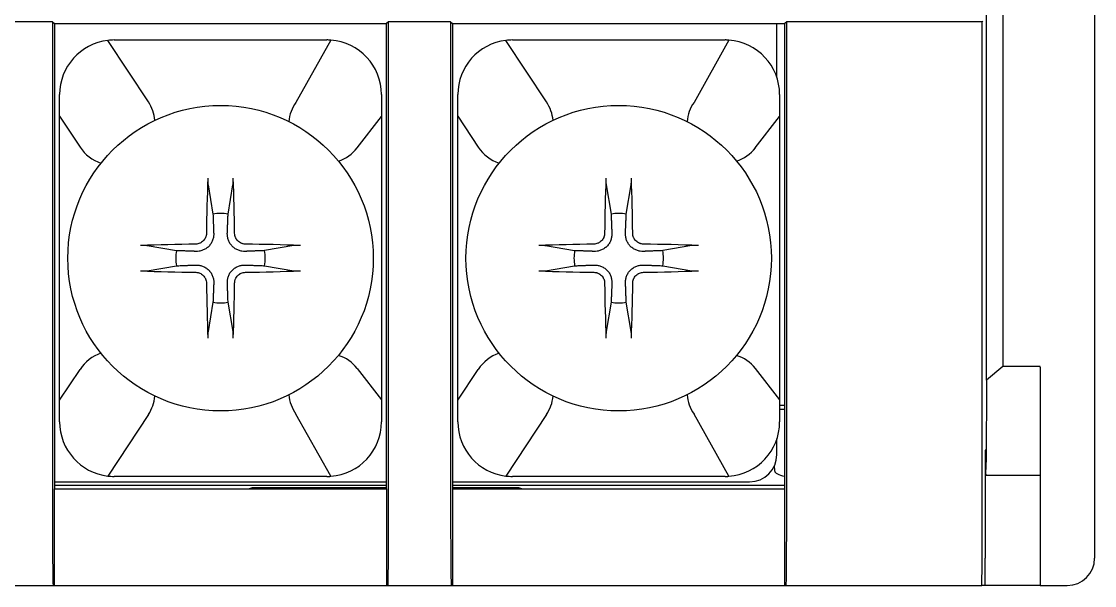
# Model space of a CAD drawing. Header units: millimetres. Extents: x 1618 to 2314, y 422 to 652.
# Drawn here: x 2071.28 to 2090.95, y 539.04 to 549.38 of the extents above; entities that cross this region are included whole.
import ezdxf

# ---------------------------------------------------------------- set-up
doc = ezdxf.new("R2010")
doc.units = ezdxf.units.MM

msp = doc.modelspace()

# ---------------------------------------------------------------- linework, layer by layer
for p, q in [((2090.952, 577.036), (2090.952, 543.036)), ((2088.969, 542.802), (2088.969, 571.111)), ((2089.269, 571.111), (2089.269, 543.053)), ((2071.844, 549.368), (2070.709, 549.368)), ((2071.844, 549.368), (2071.844, 541.036)), ((2071.844, 549.368), (2071.881, 549.336)), ((2071.881, 549.336), (2071.881, 540.809)), ((2071.881, 549.336), (2077.972, 549.336)), ((2078.009, 549.368), (2077.972, 549.336)), ((2077.972, 540.809), (2077.972, 549.336)), ((2078.009, 541.036), (2078.009, 549.368)), ((2079.144, 549.368), (2078.009, 549.368)), ((2079.144, 549.368), (2079.144, 541.036)), ((2079.144, 549.368), (2079.181, 549.336)), ((2079.181, 549.336), (2079.181, 540.809)), ((2079.181, 549.336), (2085.272, 549.336)), ((2085.127, 548.348), (2085.127, 549.336)), ((2085.309, 549.368), (2085.272, 549.336)), ((2085.272, 540.809), (2085.272, 549.336)), ((2085.309, 541.036), (2085.309, 549.368)), ((2088.892, 549.368), (2085.309, 549.368)), ((2088.892, 549.368), (2088.902, 549.383)), ((2088.892, 541.036), (2088.892, 549.368)), ((2073.603, 547.9), (2072.858, 549.029)), ((2072.977, 549.036), (2076.877, 549.036)), ((2076.947, 549.034), (2076.308, 547.892)), ((2080.903, 547.9), (2080.158, 549.029)), ((2080.277, 549.036), (2084.177, 549.036)), ((2084.247, 549.034), (2083.608, 547.892)), ((2071.977, 547.642), (2071.977, 548.036)), ((2077.877, 548.036), (2077.877, 547.634)), ((2079.277, 547.642), (2079.277, 548.036)), ((2085.177, 548.036), (2085.177, 547.634)), ((2071.977, 547.642), (2072.352, 547.073)), ((2071.977, 542.431), (2071.977, 547.642)), ((2077.432, 547.058), (2077.877, 547.634)), ((2077.877, 547.634), (2077.877, 542.438)), ((2079.277, 547.642), (2079.652, 547.073)), ((2079.277, 542.431), (2079.277, 547.642)), ((2084.732, 547.058), (2085.177, 547.634)), ((2085.177, 547.634), (2085.177, 542.438)), ((2074.697, 546.379), (2074.788, 545.844)), ((2075.065, 545.844), (2075.155, 546.379)), ((2081.997, 546.379), (2082.088, 545.844)), ((2082.365, 545.844), (2082.455, 546.379)), ((2074.118, 545.174), (2073.584, 545.265)), ((2076.269, 545.266), (2075.735, 545.175)), ((2081.418, 545.174), (2080.884, 545.265)), ((2083.569, 545.266), (2083.035, 545.175)), ((2073.584, 544.806), (2074.118, 544.897)), ((2075.735, 544.898), (2076.269, 544.807)), ((2080.884, 544.806), (2081.418, 544.897)), ((2083.035, 544.898), (2083.569, 544.807)), ((2074.788, 544.228), (2074.698, 543.693)), ((2075.156, 543.693), (2075.065, 544.228)), ((2082.088, 544.228), (2081.998, 543.693)), ((2082.456, 543.693), (2082.365, 544.228)), ((2089.269, 543.053), (2088.969, 542.802)), ((2089.952, 543.053), (2089.269, 543.053)), ((2089.952, 543.036), (2089.952, 543.053)), ((2089.952, 543.036), (2089.952, 539.036)), ((2090.952, 543.036), (2090.952, 539.536)), ((2071.977, 542.431), (2072.352, 542.999)), ((2077.432, 543.014), (2077.877, 542.438)), ((2079.277, 542.431), (2079.652, 542.999)), ((2084.732, 543.014), (2085.177, 542.438)), ((2088.969, 542.802), (2088.962, 541.295)), ((2071.977, 542.036), (2071.977, 542.431)), ((2077.877, 542.438), (2077.877, 542.036)), ((2079.277, 542.036), (2079.277, 542.431)), ((2085.271, 542.336), (2085.176, 542.336)), ((2085.177, 542.438), (2085.177, 542.036)), ((2073.603, 542.172), (2072.858, 541.043)), ((2076.947, 541.038), (2076.308, 542.18)), ((2080.903, 542.172), (2080.158, 541.043)), ((2084.247, 541.038), (2083.608, 542.18)), ((2085.127, 541.436), (2085.127, 541.724)), ((2088.949, 541.515), (2088.949, 539.536)), ((2088.953, 541.515), (2088.949, 541.515)), ((2085.087, 541.135), (2085.084, 541.234)), ((2071.881, 540.936), (2077.972, 540.936)), ((2077.971, 540.872), (2071.881, 540.872)), ((2076.877, 541.036), (2072.977, 541.036)), ((2079.181, 540.936), (2084.627, 540.936)), ((2085.271, 540.872), (2079.181, 540.872)), ((2084.177, 541.036), (2080.277, 541.036)), ((2088.96, 541.061), (2088.956, 541.061)), ((2088.96, 541.061), (2089.952, 541.061)), ((2071.884, 540.806), (2071.881, 540.809)), ((2071.884, 540.806), (2077.969, 540.806)), ((2071.884, 539.036), (2071.884, 540.806)), ((2075.505, 540.824), (2075.453, 540.806)), ((2075.505, 540.824), (2075.505, 540.806)), ((2077.972, 540.824), (2075.505, 540.824)), ((2077.969, 540.806), (2077.972, 540.809)), ((2077.969, 540.806), (2077.969, 539.036)), ((2080.398, 540.824), (2079.181, 540.824)), ((2079.184, 540.806), (2079.181, 540.809)), ((2079.184, 540.806), (2085.269, 540.806)), ((2079.184, 539.036), (2079.184, 540.806)), ((2080.398, 540.806), (2080.398, 540.824)), ((2080.45, 540.806), (2080.398, 540.824)), ((2085.269, 540.806), (2085.272, 540.809)), ((2085.269, 540.806), (2085.269, 539.036)), ((2070.697, 539.036), (2071.856, 539.036)), ((2071.856, 539.036), (2071.884, 539.036)), ((2071.884, 539.036), (2077.969, 539.036)), ((2077.969, 539.036), (2077.997, 539.036)), ((2077.997, 539.036), (2079.156, 539.036)), ((2079.156, 539.036), (2079.184, 539.036)), ((2079.184, 539.036), (2085.269, 539.036)), ((2085.269, 539.036), (2085.297, 539.036)), ((2085.297, 539.036), (2088.885, 539.036)), ((2088.947, 539.036), (2088.885, 539.036)), ((2089.952, 539.036), (2088.947, 539.036)), ((2089.952, 539.036), (2090.452, 539.036))]:
    msp.add_line(p, q)
for centre in [(2074.927, 545.036), (2082.227, 545.036)]:
    msp.add_circle(centre, 2.8)
for centre, radius, start, end in [((2072.977, 548.036), 1, 96.8173, 180), ((2072.977, 548.036), 1, 90, 96.8173), ((2076.877, 548.036), 1, 85.9679, 90), ((2076.877, 548.036), 1, 0, 85.9679), ((2080.277, 548.036), 1, 96.8173, 180), ((2080.277, 548.036), 1, 90, 96.8173), ((2084.177, 548.036), 1, 85.9679, 90), ((2084.177, 548.036), 1, 0, 85.9679), ((2072.978, 547.487), 0.75, 5.9361, 33.4424), ((2076.878, 547.485), 0.7, 144.4374, 175.5132), ((2080.278, 547.487), 0.75, 5.9361, 33.4424), ((2084.178, 547.485), 0.7, 144.4374, 175.5132), ((2072.978, 547.487), 0.75, 213.4424, 251.0511), ((2076.878, 547.485), 0.7, 287.409, 322.3631), ((2080.278, 547.487), 0.75, 213.4424, 251.0511), ((2084.178, 547.485), 0.7, 287.409, 322.3631), ((2074.927, 545.036), 0.82, 80.3013, 99.7447), ((2082.227, 545.036), 0.82, 80.3013, 99.7447), ((2074.927, 545.036), 0.82, 170.3013, 189.7447), ((2074.927, 545.036), 0.82, 350.3013, 9.7447), ((2082.227, 545.036), 0.82, 170.3013, 189.7447), ((2082.227, 545.036), 0.82, 350.3013, 9.7447), ((2074.927, 545.036), 0.82, 260.3013, 279.7447), ((2082.227, 545.036), 0.82, 260.3013, 279.7447), ((2072.978, 542.585), 0.75, 108.9489, 146.5576), ((2076.878, 542.587), 0.7, 37.6369, 72.591), ((2080.278, 542.585), 0.75, 108.9489, 146.5576), ((2084.178, 542.587), 0.7, 37.6369, 72.591), ((2072.978, 542.585), 0.75, 326.5576, 354.0639), ((2076.878, 542.587), 0.7, 184.4868, 215.5626), ((2080.278, 542.585), 0.75, 326.5576, 354.0639), ((2084.178, 542.587), 0.7, 184.4868, 215.5626), ((2072.977, 542.036), 1, 180, 263.1827), ((2076.877, 542.036), 1, 274.0321, 0), ((2080.277, 542.036), 1, 180, 263.1827), ((2084.177, 542.036), 1, 274.0321, 0), ((2084.627, 541.436), 0.5, 270, 0), ((2072.977, 542.036), 1, 263.1827, 270), ((2076.877, 542.036), 1, 270, 274.0321), ((2080.277, 542.036), 1, 263.1827, 270), ((2084.177, 542.036), 1, 270, 274.0321), ((2090.452, 539.536), 0.5, 270, 0)]:
    msp.add_arc(centre, radius, start, end)
for centre, major_axis, ratio, start_param, end_param in [((2075.098, 545.035), (0.037, 4.997), 0.087156, 1.273815, 1.479878), ((2074.755, 545.035), (0.041, -4.997), 0.087156, 1.661715, 1.867777), ((2082.398, 545.035), (0.037, 4.997), 0.087156, 1.273815, 1.479878), ((2082.055, 545.035), (0.041, -4.997), 0.087156, 1.661715, 1.867777), ((2074.928, 544.864), (4.997, 0.041), 0.087156, 1.661715, 1.867777), ((2074.925, 544.864), (4.997, -0.037), 0.087156, 1.273815, 1.479878), ((2082.228, 544.864), (4.997, 0.041), 0.087156, 1.661715, 1.867777), ((2082.225, 544.864), (4.997, -0.037), 0.087156, 1.273815, 1.479878), ((2074.928, 545.208), (-4.997, 0.037), 0.087156, 1.273815, 1.479878), ((2074.925, 545.208), (-4.997, -0.041), 0.087156, 1.661715, 1.867777), ((2082.228, 545.208), (-4.997, 0.037), 0.087156, 1.273815, 1.479878), ((2082.225, 545.208), (-4.997, -0.041), 0.087156, 1.661715, 1.867777), ((2075.098, 545.037), (-0.041, 4.997), 0.087156, 1.661715, 1.867777), ((2074.755, 545.037), (-0.037, -4.997), 0.087156, 1.273815, 1.479878), ((2082.398, 545.037), (-0.041, 4.997), 0.087156, 1.661715, 1.867777), ((2082.055, 545.037), (-0.037, -4.997), 0.087156, 1.273815, 1.479878), ((2085.587, 542.258), (0.5, 0), 0.008727, 2.254206, 2.535061), ((2088.956, 542.061), (0, 1), 0.003491, 2.148379, 3.141593), ((2088.96, 542.061), (0, 1), 0.003491, 3.141593, 3.839724), ((2085.587, 541.136), (0.5, 0), 0.25, 3.150319, 4.028979), ((2071.856, 541.036), (0, 2), 0.006109, 1.570796, 3.141593), ((2077.997, 541.036), (0, 2), 0.006109, 3.141593, 4.712389), ((2079.156, 541.036), (0, 2), 0.006109, 1.570796, 3.141593), ((2085.297, 541.036), (0, 2), 0.006109, 3.141593, 4.712389), ((2088.885, 541.036), (0, 2), 0.003491, 3.141593, 4.712389), ((2088.947, 539.536), (0, 0.5), 0.003491, 3.141593, 4.712389)]:
    msp.add_ellipse(centre, major_axis=major_axis, ratio=ratio, start_param=start_param, end_param=end_param)
for points, knots in [([(2074.693, 546.5), (2074.693, 546.489), (2074.692, 546.477), (2074.692, 546.459), (2074.692, 546.453), (2074.692, 546.441), (2074.693, 546.435), (2074.693, 546.424), (2074.693, 546.419), (2074.694, 546.409), (2074.694, 546.404), (2074.695, 546.396), (2074.695, 546.392), (2074.696, 546.385), (2074.696, 546.381), (2074.697, 546.379)], [0, 0, 0, 0, 0.25, 0.25, 0.375, 0.375, 0.5, 0.5, 0.625, 0.625, 0.75, 0.75, 0.875, 0.875, 1, 1, 1, 1]), ([(2075.155, 546.379), (2075.156, 546.382), (2075.156, 546.385), (2075.157, 546.392), (2075.157, 546.396), (2075.158, 546.404), (2075.158, 546.409), (2075.159, 546.419), (2075.159, 546.425), (2075.159, 546.436), (2075.159, 546.441), (2075.16, 546.453), (2075.16, 546.459), (2075.16, 546.471), (2075.159, 546.477), (2075.159, 546.489), (2075.159, 546.495), (2075.159, 546.5)], [0, 0, 0, 0, 0.125, 0.125, 0.25, 0.25, 0.375, 0.375, 0.5, 0.5, 0.625, 0.625, 0.75, 0.75, 0.875, 0.875, 1, 1, 1, 1]), ([(2081.993, 546.5), (2081.993, 546.489), (2081.992, 546.477), (2081.992, 546.459), (2081.992, 546.453), (2081.992, 546.441), (2081.993, 546.435), (2081.993, 546.424), (2081.993, 546.419), (2081.994, 546.409), (2081.994, 546.404), (2081.995, 546.396), (2081.995, 546.392), (2081.996, 546.385), (2081.996, 546.381), (2081.997, 546.379)], [0, 0, 0, 0, 0.25, 0.25, 0.375, 0.375, 0.5, 0.5, 0.625, 0.625, 0.75, 0.75, 0.875, 0.875, 1, 1, 1, 1]), ([(2082.455, 546.379), (2082.456, 546.382), (2082.456, 546.385), (2082.457, 546.392), (2082.457, 546.396), (2082.458, 546.404), (2082.458, 546.409), (2082.459, 546.419), (2082.459, 546.425), (2082.459, 546.436), (2082.459, 546.441), (2082.46, 546.453), (2082.46, 546.459), (2082.46, 546.471), (2082.459, 546.477), (2082.459, 546.489), (2082.459, 546.495), (2082.459, 546.5)], [0, 0, 0, 0, 0.125, 0.125, 0.25, 0.25, 0.375, 0.375, 0.5, 0.5, 0.625, 0.625, 0.75, 0.75, 0.875, 0.875, 1, 1, 1, 1]), ([(2074.668, 545.492), (2074.668, 545.479), (2074.667, 545.466), (2074.663, 545.447), (2074.661, 545.441), (2074.657, 545.429), (2074.655, 545.423), (2074.647, 545.405), (2074.641, 545.393), (2074.627, 545.372), (2074.619, 545.362), (2074.6, 545.344), (2074.591, 545.336), (2074.574, 545.325), (2074.569, 545.321), (2074.558, 545.315), (2074.552, 545.312), (2074.534, 545.305), (2074.522, 545.301), (2074.496, 545.296), (2074.484, 545.294), (2074.471, 545.294)], [0, 0, 0, 0, 0.125, 0.125, 0.1875, 0.1875, 0.25, 0.25, 0.375, 0.375, 0.5, 0.5, 0.625, 0.625, 0.6875, 0.6875, 0.75, 0.75, 0.875, 0.875, 1, 1, 1, 1]), ([(2074.801, 545.491), (2074.802, 545.47), (2074.801, 545.449), (2074.796, 545.418), (2074.794, 545.408), (2074.789, 545.387), (2074.786, 545.377), (2074.774, 545.346), (2074.765, 545.326), (2074.747, 545.297), (2074.74, 545.288), (2074.726, 545.27), (2074.718, 545.261), (2074.706, 545.249), (2074.701, 545.245), (2074.693, 545.237), (2074.679, 545.226), (2074.665, 545.216), (2074.646, 545.204), (2074.636, 545.198), (2074.616, 545.189), (2074.596, 545.18), (2074.576, 545.174), (2074.555, 545.168), (2074.544, 545.166), (2074.513, 545.161), (2074.493, 545.16), (2074.472, 545.161)], [0, 0, 0, 0, 0.125, 0.125, 0.1875, 0.1875, 0.25, 0.25, 0.375, 0.375, 0.4375, 0.4375, 0.5, 0.5, 0.53125, 0.53125, 0.5625, 0.625, 0.625, 0.6875, 0.6875, 0.75, 0.8125, 0.8125, 0.875, 0.875, 1, 1, 1, 1]), ([(2075.381, 545.161), (2075.36, 545.16), (2075.34, 545.162), (2075.309, 545.166), (2075.299, 545.168), (2075.278, 545.174), (2075.268, 545.177), (2075.237, 545.188), (2075.217, 545.198), (2075.188, 545.216), (2075.179, 545.223), (2075.16, 545.237), (2075.152, 545.245), (2075.139, 545.257), (2075.135, 545.261), (2075.128, 545.27), (2075.116, 545.283), (2075.106, 545.297), (2075.094, 545.316), (2075.089, 545.326), (2075.079, 545.346), (2075.07, 545.366), (2075.064, 545.387), (2075.059, 545.408), (2075.057, 545.418), (2075.052, 545.449), (2075.051, 545.47), (2075.051, 545.491)], [0, 0, 0, 0, 0.125, 0.125, 0.1875, 0.1875, 0.25, 0.25, 0.375, 0.375, 0.4375, 0.4375, 0.5, 0.5, 0.53125, 0.53125, 0.5625, 0.625, 0.625, 0.6875, 0.6875, 0.75, 0.8125, 0.8125, 0.875, 0.875, 1, 1, 1, 1]), ([(2075.382, 545.294), (2075.369, 545.295), (2075.356, 545.296), (2075.338, 545.3), (2075.331, 545.302), (2075.319, 545.305), (2075.313, 545.308), (2075.295, 545.315), (2075.284, 545.321), (2075.263, 545.336), (2075.252, 545.344), (2075.234, 545.362), (2075.226, 545.372), (2075.215, 545.388), (2075.212, 545.394), (2075.206, 545.405), (2075.203, 545.411), (2075.195, 545.428), (2075.192, 545.441), (2075.186, 545.466), (2075.185, 545.479), (2075.185, 545.492)], [0, 0, 0, 0, 0.125, 0.125, 0.1875, 0.1875, 0.25, 0.25, 0.375, 0.375, 0.5, 0.5, 0.625, 0.625, 0.6875, 0.6875, 0.75, 0.75, 0.875, 0.875, 1, 1, 1, 1]), ([(2081.968, 545.492), (2081.968, 545.479), (2081.967, 545.466), (2081.963, 545.447), (2081.961, 545.441), (2081.957, 545.429), (2081.955, 545.423), (2081.947, 545.405), (2081.941, 545.393), (2081.927, 545.372), (2081.919, 545.362), (2081.9, 545.344), (2081.891, 545.336), (2081.874, 545.325), (2081.869, 545.321), (2081.858, 545.315), (2081.852, 545.312), (2081.834, 545.305), (2081.822, 545.301), (2081.796, 545.296), (2081.784, 545.294), (2081.771, 545.294)], [0, 0, 0, 0, 0.125, 0.125, 0.1875, 0.1875, 0.25, 0.25, 0.375, 0.375, 0.5, 0.5, 0.625, 0.625, 0.6875, 0.6875, 0.75, 0.75, 0.875, 0.875, 1, 1, 1, 1]), ([(2082.101, 545.491), (2082.102, 545.47), (2082.101, 545.449), (2082.096, 545.418), (2082.094, 545.408), (2082.089, 545.387), (2082.086, 545.377), (2082.074, 545.346), (2082.065, 545.326), (2082.047, 545.297), (2082.04, 545.288), (2082.026, 545.27), (2082.018, 545.261), (2082.006, 545.249), (2082.001, 545.245), (2081.993, 545.237), (2081.979, 545.226), (2081.965, 545.216), (2081.946, 545.204), (2081.936, 545.198), (2081.916, 545.189), (2081.896, 545.18), (2081.876, 545.174), (2081.855, 545.168), (2081.844, 545.166), (2081.813, 545.161), (2081.793, 545.16), (2081.772, 545.161)], [0, 0, 0, 0, 0.125, 0.125, 0.1875, 0.1875, 0.25, 0.25, 0.375, 0.375, 0.4375, 0.4375, 0.5, 0.5, 0.53125, 0.53125, 0.5625, 0.625, 0.625, 0.6875, 0.6875, 0.75, 0.8125, 0.8125, 0.875, 0.875, 1, 1, 1, 1]), ([(2082.681, 545.161), (2082.66, 545.16), (2082.64, 545.162), (2082.609, 545.166), (2082.599, 545.168), (2082.578, 545.174), (2082.568, 545.177), (2082.537, 545.188), (2082.517, 545.198), (2082.488, 545.216), (2082.479, 545.223), (2082.46, 545.237), (2082.452, 545.245), (2082.439, 545.257), (2082.435, 545.261), (2082.428, 545.27), (2082.416, 545.283), (2082.406, 545.297), (2082.394, 545.316), (2082.389, 545.326), (2082.379, 545.346), (2082.37, 545.366), (2082.364, 545.387), (2082.359, 545.408), (2082.357, 545.418), (2082.352, 545.449), (2082.351, 545.47), (2082.351, 545.491)], [0, 0, 0, 0, 0.125, 0.125, 0.1875, 0.1875, 0.25, 0.25, 0.375, 0.375, 0.4375, 0.4375, 0.5, 0.5, 0.53125, 0.53125, 0.5625, 0.625, 0.625, 0.6875, 0.6875, 0.75, 0.8125, 0.8125, 0.875, 0.875, 1, 1, 1, 1]), ([(2082.682, 545.294), (2082.669, 545.295), (2082.656, 545.296), (2082.638, 545.3), (2082.631, 545.302), (2082.619, 545.305), (2082.613, 545.308), (2082.595, 545.315), (2082.584, 545.321), (2082.563, 545.336), (2082.552, 545.344), (2082.534, 545.362), (2082.526, 545.372), (2082.515, 545.388), (2082.512, 545.394), (2082.506, 545.405), (2082.503, 545.411), (2082.495, 545.428), (2082.492, 545.441), (2082.486, 545.466), (2082.485, 545.479), (2082.485, 545.492)], [0, 0, 0, 0, 0.125, 0.125, 0.1875, 0.1875, 0.25, 0.25, 0.375, 0.375, 0.5, 0.5, 0.625, 0.625, 0.6875, 0.6875, 0.75, 0.75, 0.875, 0.875, 1, 1, 1, 1]), ([(2073.584, 545.265), (2073.581, 545.265), (2073.578, 545.266), (2073.571, 545.267), (2073.567, 545.267), (2073.558, 545.268), (2073.553, 545.268), (2073.543, 545.268), (2073.538, 545.268), (2073.527, 545.269), (2073.521, 545.269), (2073.51, 545.269), (2073.504, 545.269), (2073.492, 545.269), (2073.486, 545.269), (2073.474, 545.269), (2073.468, 545.269), (2073.462, 545.268)], [0, 0, 0, 0, 0.125, 0.125, 0.25, 0.25, 0.375, 0.375, 0.5, 0.5, 0.625, 0.625, 0.75, 0.75, 0.875, 0.875, 1, 1, 1, 1]), ([(2076.391, 545.27), (2076.379, 545.27), (2076.367, 545.27), (2076.349, 545.27), (2076.343, 545.27), (2076.332, 545.27), (2076.326, 545.27), (2076.315, 545.27), (2076.31, 545.269), (2076.3, 545.269), (2076.295, 545.269), (2076.286, 545.268), (2076.282, 545.268), (2076.275, 545.267), (2076.272, 545.266), (2076.269, 545.266)], [0, 0, 0, 0, 0.25, 0.25, 0.375, 0.375, 0.5, 0.5, 0.625, 0.625, 0.75, 0.75, 0.875, 0.875, 1, 1, 1, 1]), ([(2080.884, 545.265), (2080.881, 545.265), (2080.878, 545.266), (2080.871, 545.267), (2080.867, 545.267), (2080.858, 545.268), (2080.853, 545.268), (2080.843, 545.268), (2080.838, 545.268), (2080.827, 545.269), (2080.821, 545.269), (2080.81, 545.269), (2080.804, 545.269), (2080.792, 545.269), (2080.786, 545.269), (2080.774, 545.269), (2080.768, 545.269), (2080.762, 545.268)], [0, 0, 0, 0, 0.125, 0.125, 0.25, 0.25, 0.375, 0.375, 0.5, 0.5, 0.625, 0.625, 0.75, 0.75, 0.875, 0.875, 1, 1, 1, 1]), ([(2083.691, 545.27), (2083.679, 545.27), (2083.667, 545.27), (2083.649, 545.27), (2083.643, 545.27), (2083.632, 545.27), (2083.626, 545.27), (2083.615, 545.27), (2083.61, 545.269), (2083.6, 545.269), (2083.595, 545.269), (2083.586, 545.268), (2083.582, 545.268), (2083.575, 545.267), (2083.572, 545.266), (2083.569, 545.266)], [0, 0, 0, 0, 0.25, 0.25, 0.375, 0.375, 0.5, 0.5, 0.625, 0.625, 0.75, 0.75, 0.875, 0.875, 1, 1, 1, 1]), ([(2073.462, 544.802), (2073.474, 544.802), (2073.486, 544.802), (2073.504, 544.802), (2073.51, 544.802), (2073.521, 544.802), (2073.527, 544.802), (2073.538, 544.802), (2073.543, 544.803), (2073.553, 544.803), (2073.558, 544.803), (2073.567, 544.804), (2073.571, 544.804), (2073.578, 544.805), (2073.581, 544.806), (2073.584, 544.806)], [0, 0, 0, 0, 0.25, 0.25, 0.375, 0.375, 0.5, 0.5, 0.625, 0.625, 0.75, 0.75, 0.875, 0.875, 1, 1, 1, 1]), ([(2074.472, 544.911), (2074.493, 544.912), (2074.513, 544.91), (2074.544, 544.906), (2074.555, 544.904), (2074.575, 544.898), (2074.586, 544.895), (2074.616, 544.884), (2074.636, 544.874), (2074.665, 544.856), (2074.675, 544.849), (2074.693, 544.835), (2074.701, 544.827), (2074.714, 544.815), (2074.718, 544.811), (2074.725, 544.802), (2074.737, 544.789), (2074.747, 544.775), (2074.759, 544.756), (2074.764, 544.746), (2074.774, 544.726), (2074.783, 544.706), (2074.789, 544.685), (2074.794, 544.664), (2074.796, 544.654), (2074.801, 544.623), (2074.802, 544.602), (2074.802, 544.581)], [0, 0, 0, 0, 0.125, 0.125, 0.1875, 0.1875, 0.25, 0.25, 0.375, 0.375, 0.4375, 0.4375, 0.5, 0.5, 0.53125, 0.53125, 0.5625, 0.625, 0.625, 0.6875, 0.6875, 0.75, 0.8125, 0.8125, 0.875, 0.875, 1, 1, 1, 1]), ([(2075.052, 544.581), (2075.051, 544.602), (2075.052, 544.623), (2075.057, 544.654), (2075.059, 544.664), (2075.064, 544.685), (2075.067, 544.695), (2075.079, 544.726), (2075.088, 544.746), (2075.106, 544.775), (2075.113, 544.784), (2075.127, 544.802), (2075.135, 544.811), (2075.147, 544.823), (2075.152, 544.827), (2075.16, 544.835), (2075.174, 544.846), (2075.188, 544.856), (2075.207, 544.868), (2075.217, 544.874), (2075.237, 544.884), (2075.257, 544.892), (2075.277, 544.898), (2075.298, 544.904), (2075.309, 544.906), (2075.34, 544.911), (2075.36, 544.912), (2075.381, 544.911)], [0, 0, 0, 0, 0.125, 0.125, 0.1875, 0.1875, 0.25, 0.25, 0.375, 0.375, 0.4375, 0.4375, 0.5, 0.5, 0.53125, 0.53125, 0.5625, 0.625, 0.625, 0.6875, 0.6875, 0.75, 0.8125, 0.8125, 0.875, 0.875, 1, 1, 1, 1]), ([(2076.269, 544.807), (2076.272, 544.807), (2076.275, 544.806), (2076.282, 544.806), (2076.286, 544.805), (2076.295, 544.804), (2076.3, 544.804), (2076.31, 544.804), (2076.315, 544.804), (2076.326, 544.803), (2076.332, 544.803), (2076.343, 544.803), (2076.349, 544.803), (2076.361, 544.803), (2076.367, 544.803), (2076.379, 544.803), (2076.385, 544.803), (2076.391, 544.804)], [0, 0, 0, 0, 0.125, 0.125, 0.25, 0.25, 0.375, 0.375, 0.5, 0.5, 0.625, 0.625, 0.75, 0.75, 0.875, 0.875, 1, 1, 1, 1]), ([(2080.762, 544.802), (2080.774, 544.802), (2080.786, 544.802), (2080.804, 544.802), (2080.81, 544.802), (2080.821, 544.802), (2080.827, 544.802), (2080.838, 544.802), (2080.843, 544.803), (2080.853, 544.803), (2080.858, 544.803), (2080.867, 544.804), (2080.871, 544.804), (2080.878, 544.805), (2080.881, 544.806), (2080.884, 544.806)], [0, 0, 0, 0, 0.25, 0.25, 0.375, 0.375, 0.5, 0.5, 0.625, 0.625, 0.75, 0.75, 0.875, 0.875, 1, 1, 1, 1]), ([(2081.772, 544.911), (2081.793, 544.912), (2081.813, 544.91), (2081.844, 544.906), (2081.855, 544.904), (2081.875, 544.898), (2081.886, 544.895), (2081.916, 544.884), (2081.936, 544.874), (2081.965, 544.856), (2081.975, 544.849), (2081.993, 544.835), (2082.001, 544.827), (2082.014, 544.815), (2082.018, 544.811), (2082.025, 544.802), (2082.037, 544.789), (2082.047, 544.775), (2082.059, 544.756), (2082.064, 544.746), (2082.074, 544.726), (2082.083, 544.706), (2082.089, 544.685), (2082.094, 544.664), (2082.096, 544.654), (2082.101, 544.623), (2082.102, 544.602), (2082.102, 544.581)], [0, 0, 0, 0, 0.125, 0.125, 0.1875, 0.1875, 0.25, 0.25, 0.375, 0.375, 0.4375, 0.4375, 0.5, 0.5, 0.53125, 0.53125, 0.5625, 0.625, 0.625, 0.6875, 0.6875, 0.75, 0.8125, 0.8125, 0.875, 0.875, 1, 1, 1, 1]), ([(2082.352, 544.581), (2082.351, 544.602), (2082.352, 544.623), (2082.357, 544.654), (2082.359, 544.664), (2082.364, 544.685), (2082.367, 544.695), (2082.379, 544.726), (2082.388, 544.746), (2082.406, 544.775), (2082.413, 544.784), (2082.427, 544.802), (2082.435, 544.811), (2082.447, 544.823), (2082.452, 544.827), (2082.46, 544.835), (2082.474, 544.846), (2082.488, 544.856), (2082.507, 544.868), (2082.517, 544.874), (2082.537, 544.884), (2082.557, 544.892), (2082.577, 544.898), (2082.598, 544.904), (2082.609, 544.906), (2082.64, 544.911), (2082.66, 544.912), (2082.681, 544.911)], [0, 0, 0, 0, 0.125, 0.125, 0.1875, 0.1875, 0.25, 0.25, 0.375, 0.375, 0.4375, 0.4375, 0.5, 0.5, 0.53125, 0.53125, 0.5625, 0.625, 0.625, 0.6875, 0.6875, 0.75, 0.8125, 0.8125, 0.875, 0.875, 1, 1, 1, 1]), ([(2083.569, 544.807), (2083.572, 544.807), (2083.575, 544.806), (2083.582, 544.806), (2083.586, 544.805), (2083.595, 544.804), (2083.6, 544.804), (2083.61, 544.804), (2083.615, 544.804), (2083.626, 544.803), (2083.632, 544.803), (2083.643, 544.803), (2083.649, 544.803), (2083.661, 544.803), (2083.667, 544.803), (2083.679, 544.803), (2083.685, 544.803), (2083.691, 544.804)], [0, 0, 0, 0, 0.125, 0.125, 0.25, 0.25, 0.375, 0.375, 0.5, 0.5, 0.625, 0.625, 0.75, 0.75, 0.875, 0.875, 1, 1, 1, 1]), ([(2074.471, 544.778), (2074.484, 544.777), (2074.497, 544.776), (2074.515, 544.772), (2074.522, 544.77), (2074.534, 544.767), (2074.54, 544.764), (2074.558, 544.757), (2074.569, 544.751), (2074.59, 544.736), (2074.601, 544.728), (2074.619, 544.71), (2074.627, 544.7), (2074.638, 544.684), (2074.641, 544.678), (2074.647, 544.667), (2074.65, 544.661), (2074.658, 544.644), (2074.661, 544.631), (2074.667, 544.606), (2074.668, 544.593), (2074.669, 544.58)], [0, 0, 0, 0, 0.125, 0.125, 0.1875, 0.1875, 0.25, 0.25, 0.375, 0.375, 0.5, 0.5, 0.625, 0.625, 0.6875, 0.6875, 0.75, 0.75, 0.875, 0.875, 1, 1, 1, 1]), ([(2075.185, 544.58), (2075.185, 544.593), (2075.187, 544.606), (2075.19, 544.625), (2075.192, 544.631), (2075.196, 544.643), (2075.198, 544.649), (2075.206, 544.667), (2075.212, 544.679), (2075.226, 544.7), (2075.234, 544.71), (2075.253, 544.728), (2075.263, 544.736), (2075.279, 544.747), (2075.284, 544.751), (2075.295, 544.757), (2075.301, 544.76), (2075.319, 544.767), (2075.331, 544.771), (2075.357, 544.776), (2075.369, 544.778), (2075.382, 544.778)], [0, 0, 0, 0, 0.125, 0.125, 0.1875, 0.1875, 0.25, 0.25, 0.375, 0.375, 0.5, 0.5, 0.625, 0.625, 0.6875, 0.6875, 0.75, 0.75, 0.875, 0.875, 1, 1, 1, 1]), ([(2081.771, 544.778), (2081.784, 544.777), (2081.797, 544.776), (2081.815, 544.772), (2081.822, 544.77), (2081.834, 544.767), (2081.84, 544.764), (2081.858, 544.757), (2081.869, 544.751), (2081.89, 544.736), (2081.901, 544.728), (2081.919, 544.71), (2081.927, 544.7), (2081.938, 544.684), (2081.941, 544.678), (2081.947, 544.667), (2081.95, 544.661), (2081.958, 544.644), (2081.961, 544.631), (2081.967, 544.606), (2081.968, 544.593), (2081.969, 544.58)], [0, 0, 0, 0, 0.125, 0.125, 0.1875, 0.1875, 0.25, 0.25, 0.375, 0.375, 0.5, 0.5, 0.625, 0.625, 0.6875, 0.6875, 0.75, 0.75, 0.875, 0.875, 1, 1, 1, 1]), ([(2082.485, 544.58), (2082.485, 544.593), (2082.487, 544.606), (2082.49, 544.625), (2082.492, 544.631), (2082.496, 544.643), (2082.498, 544.649), (2082.506, 544.667), (2082.512, 544.679), (2082.526, 544.7), (2082.534, 544.71), (2082.553, 544.728), (2082.563, 544.736), (2082.579, 544.747), (2082.584, 544.751), (2082.595, 544.757), (2082.601, 544.76), (2082.619, 544.767), (2082.631, 544.771), (2082.657, 544.776), (2082.669, 544.778), (2082.682, 544.778)], [0, 0, 0, 0, 0.125, 0.125, 0.1875, 0.1875, 0.25, 0.25, 0.375, 0.375, 0.5, 0.5, 0.625, 0.625, 0.6875, 0.6875, 0.75, 0.75, 0.875, 0.875, 1, 1, 1, 1]), ([(2074.698, 543.693), (2074.697, 543.69), (2074.697, 543.687), (2074.696, 543.68), (2074.696, 543.676), (2074.695, 543.668), (2074.695, 543.663), (2074.694, 543.653), (2074.694, 543.647), (2074.694, 543.636), (2074.694, 543.631), (2074.693, 543.619), (2074.693, 543.613), (2074.694, 543.601), (2074.694, 543.595), (2074.694, 543.583), (2074.694, 543.577), (2074.694, 543.572)], [0, 0, 0, 0, 0.125, 0.125, 0.25, 0.25, 0.375, 0.375, 0.5, 0.5, 0.625, 0.625, 0.75, 0.75, 0.875, 0.875, 1, 1, 1, 1]), ([(2075.16, 543.572), (2075.16, 543.583), (2075.161, 543.595), (2075.161, 543.613), (2075.161, 543.619), (2075.161, 543.631), (2075.16, 543.637), (2075.16, 543.648), (2075.16, 543.653), (2075.159, 543.663), (2075.159, 543.668), (2075.158, 543.676), (2075.158, 543.68), (2075.157, 543.687), (2075.157, 543.691), (2075.156, 543.693)], [0, 0, 0, 0, 0.25, 0.25, 0.375, 0.375, 0.5, 0.5, 0.625, 0.625, 0.75, 0.75, 0.875, 0.875, 1, 1, 1, 1]), ([(2081.998, 543.693), (2081.997, 543.69), (2081.997, 543.687), (2081.996, 543.68), (2081.996, 543.676), (2081.995, 543.668), (2081.995, 543.663), (2081.994, 543.653), (2081.994, 543.647), (2081.994, 543.636), (2081.994, 543.631), (2081.993, 543.619), (2081.993, 543.613), (2081.994, 543.601), (2081.994, 543.595), (2081.994, 543.583), (2081.994, 543.577), (2081.994, 543.572)], [0, 0, 0, 0, 0.125, 0.125, 0.25, 0.25, 0.375, 0.375, 0.5, 0.5, 0.625, 0.625, 0.75, 0.75, 0.875, 0.875, 1, 1, 1, 1]), ([(2082.46, 543.572), (2082.46, 543.583), (2082.461, 543.595), (2082.461, 543.613), (2082.461, 543.619), (2082.461, 543.631), (2082.46, 543.637), (2082.46, 543.648), (2082.46, 543.653), (2082.459, 543.663), (2082.459, 543.668), (2082.458, 543.676), (2082.458, 543.68), (2082.457, 543.687), (2082.457, 543.691), (2082.456, 543.693)], [0, 0, 0, 0, 0.25, 0.25, 0.375, 0.375, 0.5, 0.5, 0.625, 0.625, 0.75, 0.75, 0.875, 0.875, 1, 1, 1, 1])]:
    msp.add_open_spline(points, degree=3, knots=knots)
for points, weights in [([(2074.788, 545.844), (2074.796, 545.619), (2074.801, 545.491)], [1, 1.31905273402, 1.607360829]), ([(2075.051, 545.491), (2075.056, 545.619), (2075.065, 545.844)], [1.607360829, 1.31905273402, 1]), ([(2082.088, 545.844), (2082.096, 545.619), (2082.101, 545.491)], [1, 1.31905273402, 1.607360829]), ([(2082.351, 545.491), (2082.356, 545.619), (2082.365, 545.844)], [1.607360829, 1.31905273402, 1]), ([(2074.472, 545.161), (2074.343, 545.166), (2074.118, 545.174)], [1.607360829, 1.31905273402, 1]), ([(2075.735, 545.175), (2075.51, 545.166), (2075.381, 545.161)], [1, 1.31905273402, 1.607360829]), ([(2081.772, 545.161), (2081.643, 545.166), (2081.418, 545.174)], [1.607360829, 1.31905273402, 1]), ([(2083.035, 545.175), (2082.81, 545.166), (2082.681, 545.161)], [1, 1.31905273402, 1.607360829]), ([(2074.118, 544.897), (2074.343, 544.906), (2074.472, 544.911)], [1, 1.31905273402, 1.607360829]), ([(2075.381, 544.911), (2075.51, 544.906), (2075.735, 544.898)], [1.607360829, 1.31905273402, 1]), ([(2081.418, 544.897), (2081.643, 544.906), (2081.772, 544.911)], [1, 1.31905273402, 1.607360829]), ([(2082.681, 544.911), (2082.81, 544.906), (2083.035, 544.898)], [1.607360829, 1.31905273402, 1]), ([(2074.802, 544.581), (2074.797, 544.453), (2074.788, 544.228)], [1.607360829, 1.31905273402, 1]), ([(2075.065, 544.228), (2075.057, 544.453), (2075.052, 544.581)], [1, 1.31905273402, 1.607360829]), ([(2082.102, 544.581), (2082.097, 544.453), (2082.088, 544.228)], [1.607360829, 1.31905273402, 1]), ([(2082.365, 544.228), (2082.357, 544.453), (2082.352, 544.581)], [1, 1.31905273402, 1.607360829])]:
    msp.add_rational_spline(points, weights, degree=2)

doc.saveas('drawing.dxf')
